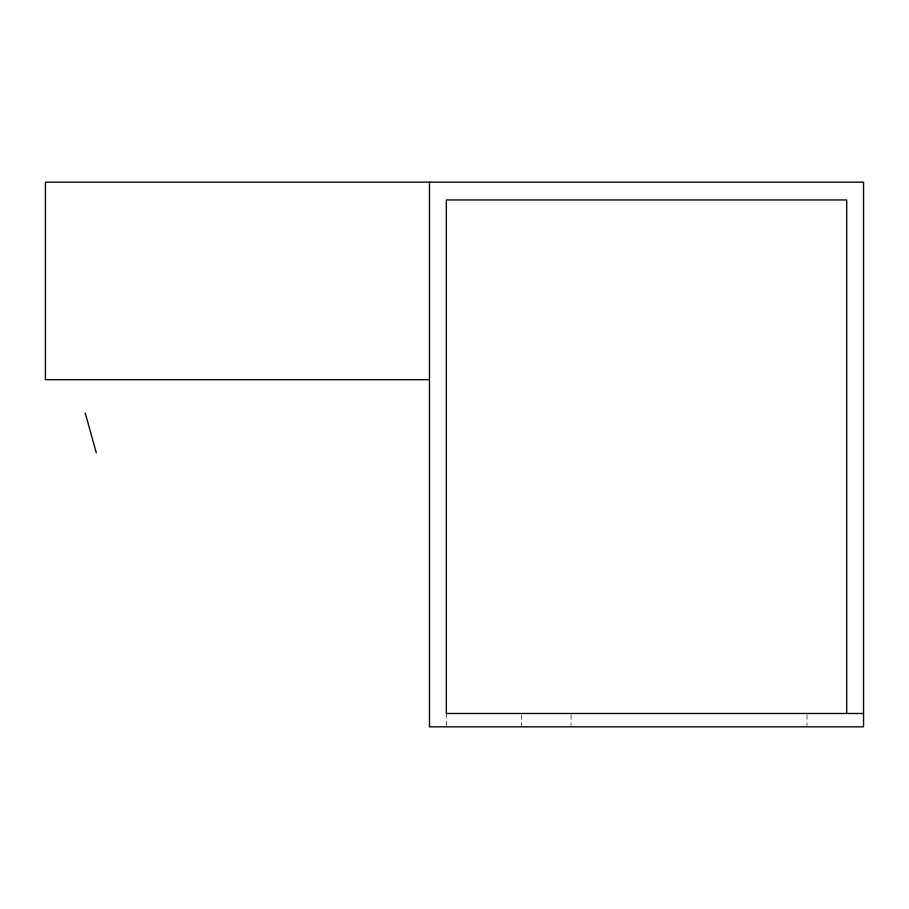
<?xml version="1.0" encoding="UTF-8"?>
<svg xmlns="http://www.w3.org/2000/svg" width="909" height="909" viewBox="0 0 909 909"><rect width="100%" height="100%" fill="white"/><g stroke="black" fill="none" stroke-linecap="round" stroke-linejoin="round"><path stroke-width="0.68" stroke-dasharray="4.54 3.41" d="M806.987 714.826L806.987 725.496M571.045 714.826L571.045 725.496M521.618 714.826L521.618 725.496M446.342 713.485L446.342 725.496"/><path stroke-width="1.36" d="M429.491 379.667L45.45 379.667L45.45 182.164L863.55 182.164L863.55 726.836L429.491 726.836L429.491 182.164M863.55 713.485L446.342 713.485L446.342 199.946L846.699 199.946L846.699 713.485M85.23 413.061L96.297 452.875"/></g></svg>
